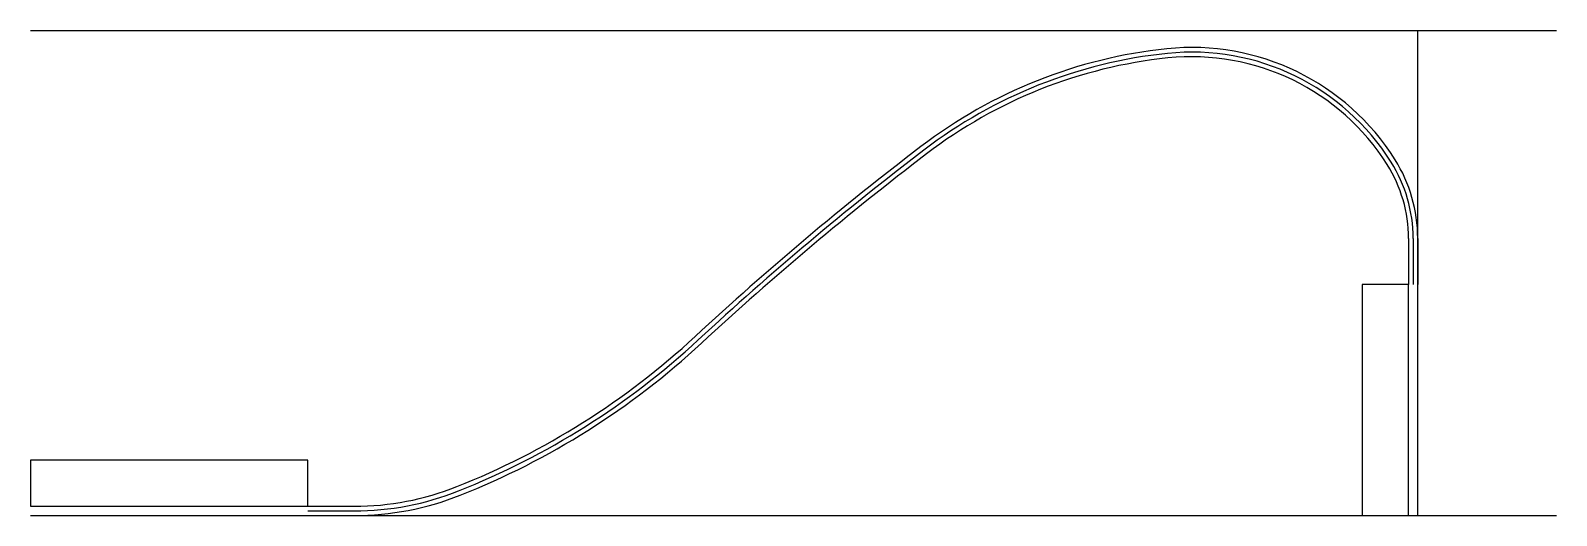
# Model space of a CAD drawing. Header units: metres. Extents: x -6 to 27, y 0 to 10.5.
import ezdxf

# ---------------------------------------------------------------- set-up
doc = ezdxf.new("R2010")
doc.units = ezdxf.units.M

msp = doc.modelspace()

# ---------------------------------------------------------------- linework, layer by layer
at = {"layer": 'FLEX_CARA_A'}
for p, q in [((24, 6), (24, 5)), ((0, 0.2), (1, 0.2))]:
    msp.add_line(p, q, dxfattribs=at)
for centre, radius, start, end in [((19.6731, -0.4044), 10.5651, 95.969, 127.3993), ((19.1143, 4.9406), 5.191, 32.1472, 95.969), ((54.3469, -45.757), 67.6539, 127.3993, 132.8076), ((20.8, 6), 3.2, 0, 32.1472), ((-2.9247, 16.0741), 16.6261, -68.3065, -47.1924), ((1, 6.2086), 6.0086, -90, -68.3065)]:
    msp.add_arc(centre, radius, start, end, dxfattribs=at)
at = {"layer": 'FLEX_CARA_B'}
for p, q in [((23.8, 6), (23.8, 5)), ((0, 0), (1, 0))]:
    msp.add_line(p, q, dxfattribs=at)
for centre, radius, start, end in [((19.6731, -0.4044), 10.3651, 95.969, 127.3993), ((19.1143, 4.9406), 4.991, 32.1472, 95.969), ((54.3469, -45.757), 67.4539, 127.3993, 132.8076), ((20.8, 6), 3, 0, 32.1472), ((-2.9247, 16.0741), 16.8261, -68.3065, -47.1924), ((1, 6.2086), 6.2086, -90, -68.3065)]:
    msp.add_arc(centre, radius, start, end, dxfattribs=at)
at = {"layer": 'FLEX_LINEA_MEDIA'}
for p, q in [((23.9, 6), (23.9, 5)), ((0, 0.1), (1, 0.1))]:
    msp.add_line(p, q, dxfattribs=at)
for centre, radius, start, end in [((19.6731, -0.4044), 10.4651, 95.969, 127.3993), ((19.1143, 4.9406), 5.091, 32.1472, 95.969), ((54.3469, -45.757), 67.5539, 127.3993, 132.8076), ((20.8, 6), 3.1, 0, 32.1472), ((-2.9247, 16.0741), 16.7261, -68.3065, -47.1924), ((1, 6.2086), 6.1086, -90, -68.3065)]:
    msp.add_arc(centre, radius, start, end, dxfattribs=at)
at = {"layer": 'MAINBOARD'}
for p, q in [((0, 1.2), (-6, 1.2)), ((-6, 1.2), (-6, 0.2)), ((0, 0.2), (0, 1.2)), ((-6, 0.2), (0, 0.2))]:
    msp.add_line(p, q, dxfattribs=at)
at = {"layer": 'PLACA_CONECTOR'}
for p, q in [((23.8, 5), (22.8, 5)), ((22.8, 5), (22.8, 0)), ((23.8, 0), (23.8, 5)), ((22.8, 0), (23.8, 0))]:
    msp.add_line(p, q, dxfattribs=at)
at = {"layer": 'REFERENCIA'}
for p, q in [((-6, 10.5), (27, 10.5)), ((24, 0), (24, 10.5)), ((-6, 0), (27, 0))]:
    msp.add_line(p, q, dxfattribs=at)

doc.saveas('drawing.dxf')
